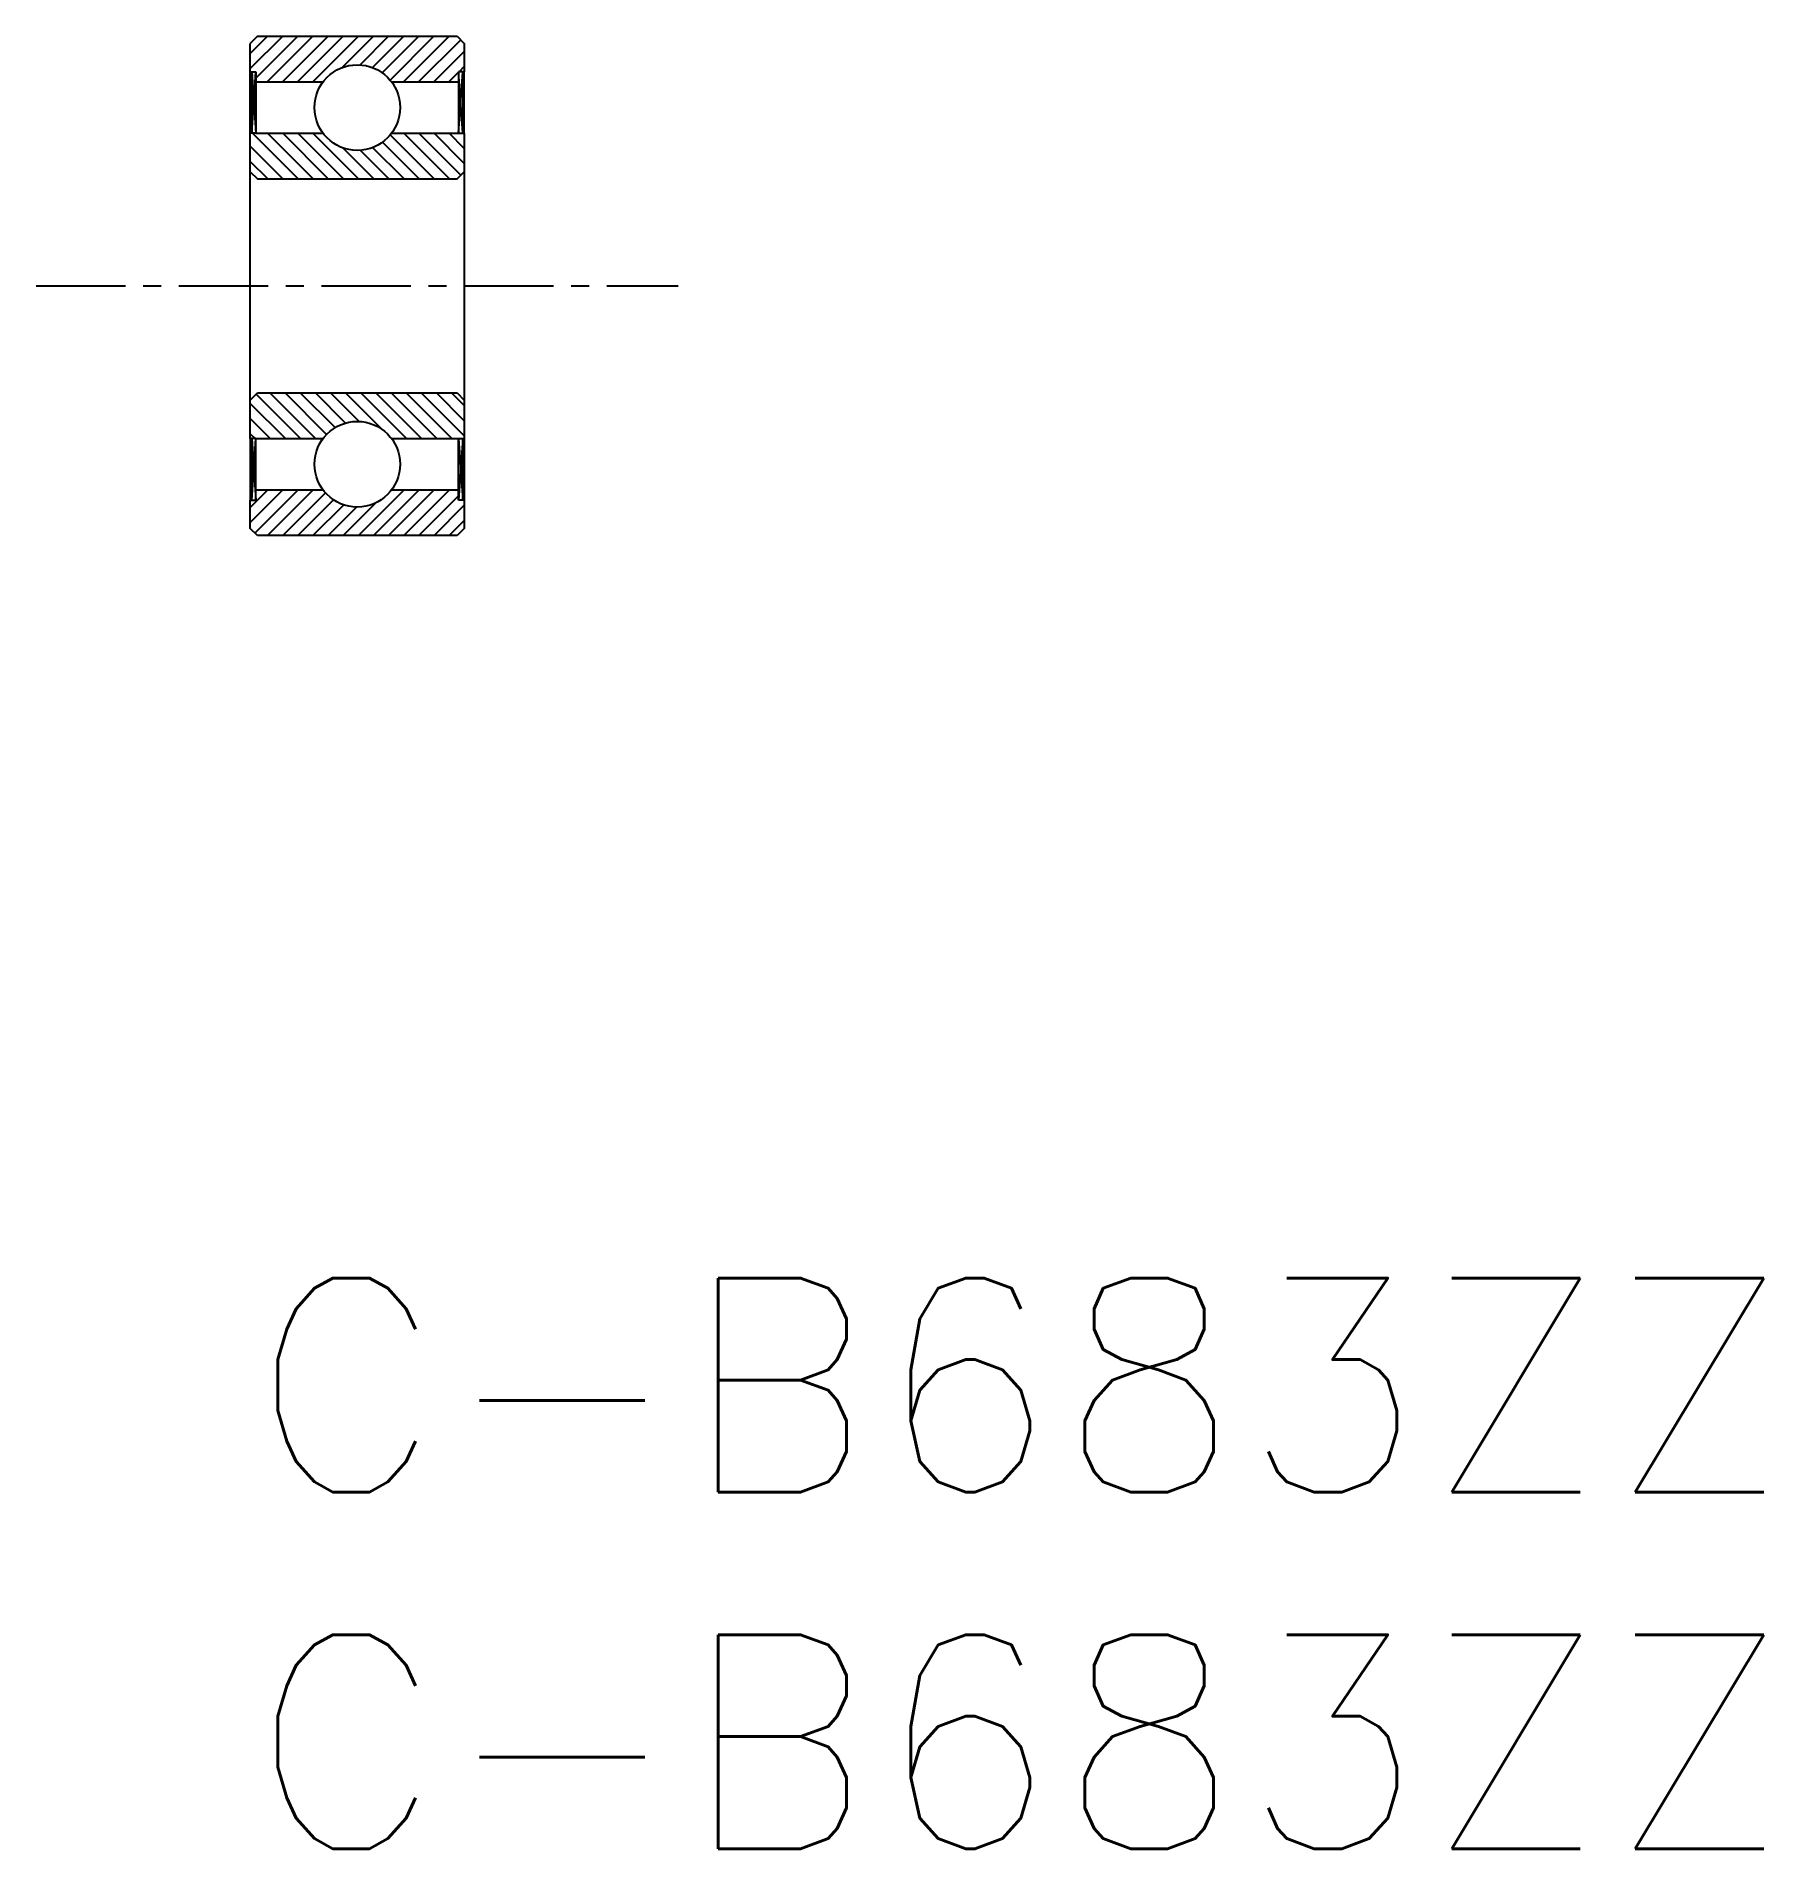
# Model space of a CAD drawing. Extents: x -3 to 21.2, y -8 to 17.4.
import ezdxf
from ezdxf.enums import TextEntityAlignment as Align

# ---------------------------------------------------------------- set-up
doc = ezdxf.new("R2010")
doc.units = 0
doc.linetypes.add('CENTER', pattern=[2, 1.25, -0.25, 0.25, -0.25])
doc.layers.get('0').update_dxf_attribs({"linetype": 'CONTINUOUS'})
doc.layers.add('CENTER', color=1, linetype='CENTER')
doc.styles.get("Standard").update_dxf_attribs({"font": 'txt.shx', "bigfont": 'extfont.shx'})

msp = doc.modelspace()

# ---------------------------------------------------------------- linework, layer by layer
at = {"color": 7, "linetype": 'CONTINUOUS'}
for p, q in [((0, 17.168), (0.242, 17.41)), ((0, 16.956), (0.454, 17.41)), ((0.1, 17.41), (0, 17.31)), ((0, 16.913), (0, 17.31)), ((0.08, 16.824), (0.666, 17.41)), ((0.1, 17.41), (2.9, 17.41)), ((0.238, 16.77), (0.878, 17.41)), ((0.45, 16.77), (1.09, 17.41)), ((0.663, 16.77), (1.303, 17.41)), ((0.875, 16.77), (1.515, 17.41)), ((1.288, 16.972), (1.727, 17.41)), ((1.538, 17.009), (1.939, 17.41)), ((1.712, 16.971), (2.151, 17.41)), ((1.85, 16.897), (2.363, 17.41)), ((1.96, 16.795), (2.575, 17.41)), ((2.148, 16.77), (2.788, 17.41)), ((2.36, 16.77), (2.95, 17.36)), ((2.9, 17.41), (3, 17.31)), ((3, 17.31), (3, 16.913)), ((2.572, 16.77), (3, 17.198)), ((0, 16.05), (0, 16.913)), ((0, 16.913), (0.08, 16.913)), ((0.02, 16.05), (0.08, 16.913)), ((0.02, 16.913), (0.08, 16.05)), ((0.02, 16.913), (0.02, 16.05)), ((0.08, 16.913), (0.08, 16.05)), ((2.784, 16.77), (2.92, 16.906)), ((2.92, 16.05), (2.98, 16.913)), ((2.92, 16.913), (2.92, 16.05)), ((2.98, 16.05), (2.92, 16.913)), ((3, 16.913), (2.92, 16.913)), ((2.927, 16.913), (3, 16.986)), ((2.98, 16.913), (2.98, 16.05)), ((3, 16.05), (3, 16.913)), ((0.08, 16.77), (1.02, 16.77)), ((1.98, 16.77), (2.92, 16.77)), ((0, 11.77), (0, 16.05)), ((0.08, 16.05), (0, 16.05)), ((0.67, 15.41), (0.03, 16.05)), ((0.08, 16.05), (1.02, 16.05)), ((0.882, 15.41), (0.242, 16.05)), ((1.094, 15.41), (0.454, 16.05)), ((1.307, 15.41), (0.667, 16.05)), ((1.519, 15.41), (0.879, 16.05)), ((2.579, 15.41), (1.962, 16.027)), ((1.98, 16.05), (2.92, 16.05)), ((2.791, 15.41), (2.151, 16.05)), ((2.952, 15.462), (2.364, 16.05)), ((3, 15.626), (2.576, 16.05)), ((3, 15.838), (2.788, 16.05)), ((2.92, 16.05), (3, 16.05)), ((3, 16.05), (3, 11.77)), ((0.458, 15.41), (0, 15.868)), ((1.731, 15.41), (1.295, 15.846)), ((1.943, 15.41), (1.542, 15.812)), ((2.155, 15.41), (1.715, 15.85)), ((2.367, 15.41), (1.853, 15.925)), ((0.246, 15.41), (0, 15.656)), ((0, 15.51), (0.1, 15.41)), ((2.9, 15.41), (3, 15.51)), ((0.1, 15.41), (2.9, 15.41)), ((0, 12.31), (0.1, 12.41)), ((0.492, 11.77), (0, 12.262)), ((0.704, 11.77), (0.082, 12.392)), ((0.1, 12.41), (2.9, 12.41)), ((0.916, 11.77), (0.276, 12.41)), ((1.07, 11.828), (0.488, 12.41)), ((1.188, 11.923), (0.7, 12.41)), ((1.335, 11.987), (0.912, 12.41)), ((1.525, 12.01), (1.125, 12.41)), ((1.848, 11.899), (1.337, 12.41)), ((2.189, 11.77), (1.549, 12.41)), ((2.401, 11.77), (1.761, 12.41)), ((2.613, 11.77), (1.973, 12.41)), ((2.825, 11.77), (2.185, 12.41)), ((3, 11.808), (2.397, 12.41)), ((3, 12.02), (2.609, 12.41)), ((3, 12.232), (2.822, 12.41)), ((2.9, 12.41), (3, 12.31)), ((0.28, 11.77), (0, 12.05)), ((0.068, 11.77), (0, 11.838)), ((0.08, 11.77), (0, 11.77)), ((0, 11.77), (0, 10.907)), ((0.02, 11.77), (0.08, 10.907)), ((0.02, 10.907), (0.08, 11.77)), ((0.02, 10.907), (0.02, 11.77)), ((0.08, 11.77), (1.02, 11.77)), ((0.08, 10.907), (0.08, 11.77)), ((1.98, 11.77), (2.92, 11.77)), ((2.92, 11.77), (3, 11.77)), ((2.92, 10.907), (2.92, 11.77)), ((2.98, 11.77), (2.92, 10.907)), ((2.92, 11.77), (2.98, 10.907)), ((2.98, 10.907), (2.98, 11.77)), ((3, 11.77), (3, 10.907)), ((0, 10.804), (0.246, 11.05)), ((0, 10.592), (0.458, 11.05)), ((0.065, 10.445), (0.67, 11.05)), ((0.08, 11.05), (1.02, 11.05)), ((0.242, 10.41), (0.882, 11.05)), ((0.454, 10.41), (1.054, 11.009)), ((1.515, 10.41), (2.155, 11.05)), ((1.727, 10.41), (2.367, 11.05)), ((1.939, 10.41), (2.579, 11.05)), ((1.98, 11.05), (2.92, 11.05)), ((2.151, 10.41), (2.791, 11.05)), ((2.364, 10.41), (2.92, 10.967)), ((0, 10.51), (0, 10.907)), ((0, 10.907), (0.08, 10.907)), ((0.667, 10.41), (1.167, 10.911)), ((0.879, 10.41), (1.31, 10.841)), ((1.091, 10.41), (1.491, 10.81)), ((1.303, 10.41), (1.764, 10.872)), ((2.576, 10.41), (3, 10.834)), ((3, 10.907), (2.92, 10.907)), ((3, 10.907), (3, 10.51)), ((0.1, 10.41), (0, 10.51)), ((2.788, 10.41), (3, 10.622)), ((3, 10.51), (2.9, 10.41)), ((2.9, 10.41), (0.1, 10.41))]:
    msp.add_line(p, q, dxfattribs=at)
for centre in [(1.5, 16.41), (1.5, 11.41)]:
    msp.add_circle(centre, 0.6, dxfattribs=at)
at = {"layer": 'CENTER', "color": 1, "linetype": 'CENTER'}
msp.add_line((-3, 13.91), (6, 13.91), dxfattribs=at)

# ---------------------------------------------------------------- texts
at = {"color": 7, "linetype": 'CONTINUOUS'}
for p in [(0, -1.5), (0, -6.5)]:
    msp.add_text('C-B683ZZ', height=3, dxfattribs=at).set_placement(p, align=Align.MIDDLE_LEFT)

doc.saveas('drawing.dxf')
